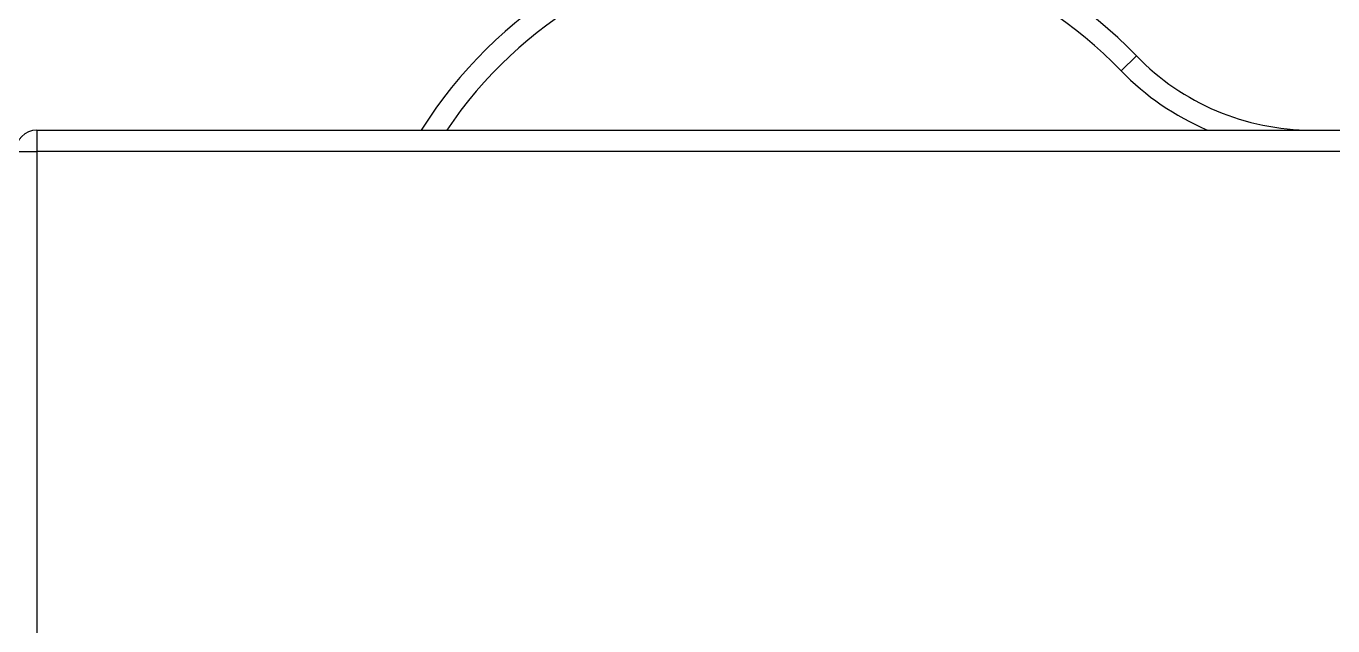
# Model space of a CAD drawing. Header units: millimetres. Extents: x -2889 to 8174, y 2447 to 8478.
# Drawn here: x 2749.617 to 2753.904, y 3472.879 to 3474.848 of the extents above; entities that cross this region are included whole.
import ezdxf

# ---------------------------------------------------------------- set-up
doc = ezdxf.new("R2010")
doc.units = ezdxf.units.MM

msp = doc.modelspace()

# ---------------------------------------------------------------- linework, layer by layer
at = {"color": 7, "linetype": 'Continuous', "lineweight": 25}
for p, q in [((2753.2092, 3474.7014), (2753.2595, 3474.7501)), ((2749.6519, 3474.5066), (2756.5119, 3474.5066)), ((2749.6519, 3474.5066), (2749.6519, 3474.4366)), ((2749.5819, 3474.4366), (2749.6519, 3474.4366)), ((2749.6519, 3474.4366), (2749.6519, 3448.5766)), ((2756.5119, 3474.4366), (2749.6519, 3474.4366))]:
    msp.add_line(p, q, dxfattribs=at)
for centre, radius, start, end in [((2752.1819, 3473.7066), 1.5, 44.0792, 147.769), ((2752.1819, 3473.7066), 1.43, 44.0792, 145.9829), ((2753.8342, 3475.3066), 0.8, 224.0792, 270), ((2753.8342, 3475.3066), 0.87, 224.0792, 246.859), ((2749.6519, 3474.4366), 0.07, 90, 180)]:
    msp.add_arc(centre, radius, start, end, dxfattribs=at)

doc.saveas('drawing.dxf')
